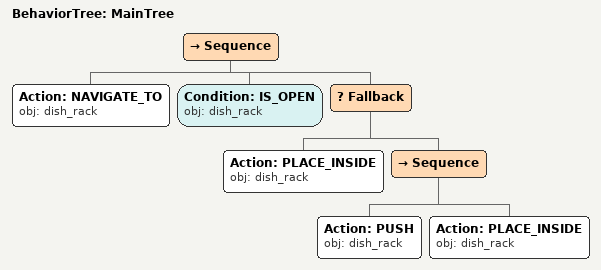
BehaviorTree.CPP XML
<root main_tree_to_execute="MainTree">
  <BehaviorTree ID="MainTree">
    <Sequence>
      <!-- Navigate to dish_rack -->
      <Action ID="NAVIGATE_TO" obj="dish_rack" />
      <!-- Check dish_rack is open before PLACE_INSIDE -->
      <Condition ID="IS_OPEN" obj="dish_rack" />
      <!-- Fallback: if PLACE_INSIDE dish_rack fails, try alternative to reposition -->
      <Fallback>
        <!-- Place inside dish_rack -->
        <Action ID="PLACE_INSIDE" obj="dish_rack" />
        <Sequence>
          <!-- Push dish_rack forward toward front edge of table -->
          <Action ID="PUSH" obj="dish_rack" />
          <!-- Place inside dish_rack -->
          <Action ID="PLACE_INSIDE" obj="dish_rack" />
        </Sequence>
      </Fallback>

    </Sequence>
  </BehaviorTree>
</root>
